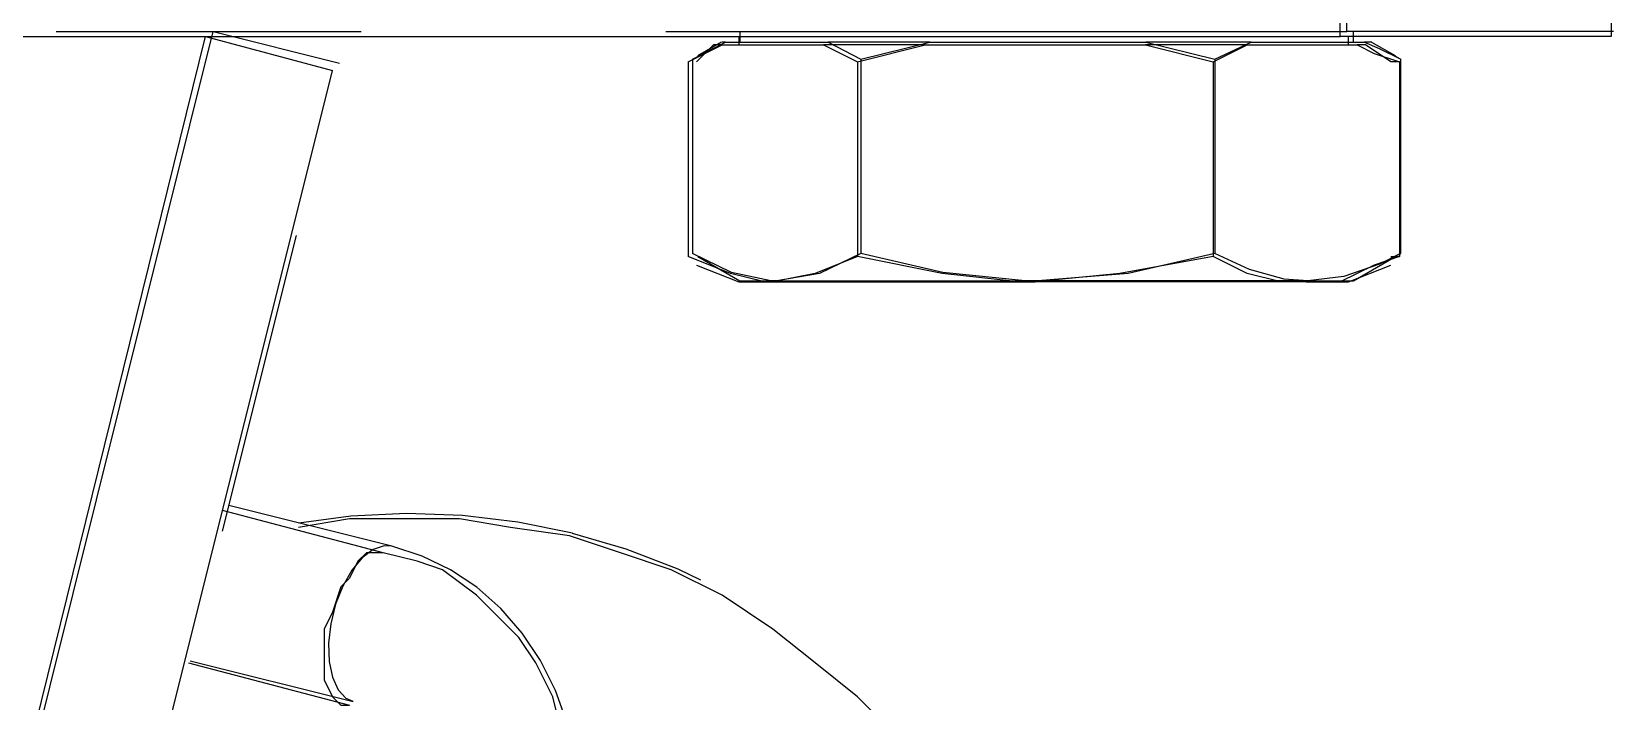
# Model space of a CAD drawing. Extents: x 3 to 592, y 5 to 207.
# Drawn here: x 99.92 to 106.51, y 72.05 to 74.84 of the extents above; entities that cross this region are included whole.
import ezdxf

# ---------------------------------------------------------------- set-up
doc = ezdxf.new("R2010")
doc.units = 0
doc.layers.get('0').update_dxf_attribs({"linetype": 'CONTINUOUS'})

msp = doc.modelspace()

# ---------------------------------------------------------------- linework, layer by layer
at = {"color": 7}
for points in [[(105.374722, 74.824167), (105.374722, 75.353333)], [(105.401886, 74.844522), (105.401886, 75.386036)], [(105.401886, 74.844522), (105.401886, 75.386036)], [(105.401886, 74.844522), (105.401886, 75.386036)], [(105.401886, 74.844522), (105.401886, 75.386036)], [(105.401886, 74.844522), (105.401886, 75.386036)], [(105.401886, 74.844522), (105.401886, 75.386036)], [(105.401886, 74.844522), (105.401886, 75.386036)], [(105.401886, 74.844522), (105.401886, 75.386036)], [(106.503611, 75.353333), (106.503611, 74.824167)], [(80.645, 74.824167), (105.374722, 74.824167)], [(99.201111, 68.968056), (100.6475, 74.824167)], [(99.218327, 68.983401), (100.679532, 74.844451)], [(99.218327, 68.983401), (100.679532, 74.844451)], [(99.218327, 68.983401), (100.679532, 74.844451)], [(99.218327, 68.983401), (100.679532, 74.844451)], [(99.218327, 68.983401), (100.679532, 74.844451)], [(99.218327, 68.983401), (100.679532, 74.844451)], [(99.218327, 68.983401), (100.679532, 74.844451)], [(99.218327, 68.983401), (100.679532, 74.844451)], [(100.025659, 74.844522), (101.295659, 74.844522)], [(100.025659, 74.844522), (101.295659, 74.844522)], [(100.025659, 74.844522), (101.295659, 74.844522)], [(100.025659, 74.844522), (101.295659, 74.844522)], [(100.025659, 74.844522), (101.295659, 74.844522)], [(100.025659, 74.844522), (101.295659, 74.844522)], [(100.025659, 74.844522), (101.295659, 74.844522)], [(100.025659, 74.844522), (101.295659, 74.844522)], [(100.6475, 74.824167), (101.176667, 74.683056)], [(100.679673, 74.844522), (101.205312, 74.713641)], [(100.679673, 74.844522), (101.205312, 74.713641)], [(100.679673, 74.844522), (101.205312, 74.713641)], [(100.679673, 74.844522), (101.205312, 74.713641)], [(100.679673, 74.844522), (101.205312, 74.713641)], [(100.679673, 74.844522), (101.205312, 74.713641)], [(100.679673, 74.844522), (101.205312, 74.713641)], [(100.679673, 74.844522), (101.205312, 74.713641)], [(102.565659, 74.844522), (105.401992, 74.844522)], [(102.565659, 74.844522), (105.401992, 74.844522)], [(102.565659, 74.844522), (105.401992, 74.844522)], [(102.565659, 74.844522), (105.401992, 74.844522)], [(102.565659, 74.844522), (105.401992, 74.844522)], [(102.565659, 74.844522), (105.401992, 74.844522)], [(102.565659, 74.844522), (105.401992, 74.844522)], [(102.565659, 74.844522), (105.401992, 74.844522)], [(102.677066, 74.730398), (102.813591, 74.800248)], [(102.677066, 74.730398), (102.813591, 74.800248)], [(102.677066, 74.730398), (102.813591, 74.800248)], [(102.677066, 74.730398), (102.813591, 74.800248)], [(102.677066, 74.730398), (102.813591, 74.800248)], [(102.677066, 74.730398), (102.813591, 74.800248)], [(102.677066, 74.730398), (102.813591, 74.800248)], [(102.677066, 74.730398), (102.813591, 74.800248)], [(102.797151, 74.800072), (102.699079, 74.743627)], [(102.797151, 74.800072), (102.699079, 74.743627)], [(102.797151, 74.800072), (102.699079, 74.743627)], [(102.797151, 74.800072), (102.699079, 74.743627)], [(102.797151, 74.800072), (102.699079, 74.743627)], [(102.797151, 74.800072), (102.699079, 74.743627)], [(102.797151, 74.800072), (102.699079, 74.743627)], [(102.797151, 74.800072), (102.699079, 74.743627)], [(102.813626, 74.800072), (102.799868, 74.800072)], [(102.813626, 74.800072), (102.799868, 74.800072)], [(102.813626, 74.800072), (102.799868, 74.800072)], [(102.813626, 74.800072), (102.799868, 74.800072)], [(102.813626, 74.800072), (102.799868, 74.800072)], [(102.813626, 74.800072), (102.799868, 74.800072)], [(102.813626, 74.800072), (102.799868, 74.800072)], [(102.813626, 74.800072), (102.799868, 74.800072)], [(102.813626, 74.800072), (103.027409, 74.800072)], [(102.813626, 74.800072), (103.027409, 74.800072)], [(102.813626, 74.800072), (103.027409, 74.800072)], [(102.813626, 74.800072), (103.027409, 74.800072)], [(102.813626, 74.800072), (103.027409, 74.800072)], [(102.813626, 74.800072), (103.027409, 74.800072)], [(102.813626, 74.800072), (103.027409, 74.800072)], [(102.813626, 74.800072), (103.027409, 74.800072)], [(102.87, 74.824167), (102.87, 74.788889)], [(102.874127, 74.844522), (102.874127, 74.800072)], [(102.874127, 74.844522), (102.874127, 74.800072)], [(102.874127, 74.844522), (102.874127, 74.800072)], [(102.874127, 74.844522), (102.874127, 74.800072)], [(102.874127, 74.844522), (102.874127, 74.800072)], [(102.874127, 74.844522), (102.874127, 74.800072)], [(102.874127, 74.844522), (102.874127, 74.800072)], [(102.874127, 74.844522), (102.874127, 74.800072)], [(103.027409, 74.800072), (103.241193, 74.800072)], [(103.027409, 74.800072), (103.241193, 74.800072)], [(103.027409, 74.800072), (103.241193, 74.800072)], [(103.027409, 74.800072), (103.241193, 74.800072)], [(103.027409, 74.800072), (103.241193, 74.800072)], [(103.027409, 74.800072), (103.241193, 74.800072)], [(103.027409, 74.800072), (103.241193, 74.800072)], [(103.027409, 74.800072), (103.241193, 74.800072)], [(103.665232, 74.800072), (103.607376, 74.800072), (103.550579, 74.800072), (103.495193, 74.800072), (103.441218, 74.800072), (103.388654, 74.800072), (103.337854, 74.800072), (103.288465, 74.800072), (103.241193, 74.800072)], [(103.665232, 74.800072), (103.607376, 74.800072), (103.550579, 74.800072), (103.495193, 74.800072), (103.441218, 74.800072), (103.388654, 74.800072), (103.337854, 74.800072), (103.288465, 74.800072), (103.241193, 74.800072)], [(103.665232, 74.800072), (103.607376, 74.800072), (103.550579, 74.800072), (103.495193, 74.800072), (103.441218, 74.800072), (103.388654, 74.800072), (103.337854, 74.800072), (103.288465, 74.800072), (103.241193, 74.800072)], [(103.665232, 74.800072), (103.607376, 74.800072), (103.550579, 74.800072), (103.495193, 74.800072), (103.441218, 74.800072), (103.388654, 74.800072), (103.337854, 74.800072), (103.288465, 74.800072), (103.241193, 74.800072)], [(103.665232, 74.800072), (103.607376, 74.800072), (103.550579, 74.800072), (103.495193, 74.800072), (103.441218, 74.800072), (103.388654, 74.800072), (103.337854, 74.800072), (103.288465, 74.800072), (103.241193, 74.800072)], [(103.665232, 74.800072), (103.607376, 74.800072), (103.550579, 74.800072), (103.495193, 74.800072), (103.441218, 74.800072), (103.388654, 74.800072), (103.337854, 74.800072), (103.288465, 74.800072), (103.241193, 74.800072)], [(103.665232, 74.800072), (103.607376, 74.800072), (103.550579, 74.800072), (103.495193, 74.800072), (103.441218, 74.800072), (103.388654, 74.800072), (103.337854, 74.800072), (103.288465, 74.800072), (103.241193, 74.800072)], [(103.665232, 74.800072), (103.607376, 74.800072), (103.550579, 74.800072), (103.495193, 74.800072), (103.441218, 74.800072), (103.388654, 74.800072), (103.337854, 74.800072), (103.288465, 74.800072), (103.241193, 74.800072)], [(103.241228, 74.800072), (103.377753, 74.730222)], [(103.241228, 74.800072), (103.377753, 74.730222)], [(103.241228, 74.800072), (103.377753, 74.730222)], [(103.241228, 74.800072), (103.377753, 74.730222)], [(103.241228, 74.800072), (103.377753, 74.730222)], [(103.241228, 74.800072), (103.377753, 74.730222)], [(103.241228, 74.800072), (103.377753, 74.730222)], [(103.241228, 74.800072), (103.377753, 74.730222)], [(103.377788, 74.730398), (103.665302, 74.800248)], [(103.377788, 74.730398), (103.665302, 74.800248)], [(103.377788, 74.730398), (103.665302, 74.800248)], [(103.377788, 74.730398), (103.665302, 74.800248)], [(103.377788, 74.730398), (103.665302, 74.800248)], [(103.377788, 74.730398), (103.665302, 74.800248)], [(103.377788, 74.730398), (103.665302, 74.800248)], [(103.377788, 74.730398), (103.665302, 74.800248)], [(103.665232, 74.800072), (104.115376, 74.800072)], [(103.665232, 74.800072), (104.115376, 74.800072)], [(103.665232, 74.800072), (104.115376, 74.800072)], [(103.665232, 74.800072), (104.115376, 74.800072)], [(103.665232, 74.800072), (104.115376, 74.800072)], [(103.665232, 74.800072), (104.115376, 74.800072)], [(103.665232, 74.800072), (104.115376, 74.800072)], [(103.665232, 74.800072), (104.115376, 74.800072)], [(104.1152, 74.800072), (104.565344, 74.800072)], [(104.1152, 74.800072), (104.565344, 74.800072)], [(104.1152, 74.800072), (104.565344, 74.800072)], [(104.1152, 74.800072), (104.565344, 74.800072)], [(104.1152, 74.800072), (104.565344, 74.800072)], [(104.1152, 74.800072), (104.565344, 74.800072)], [(104.1152, 74.800072), (104.565344, 74.800072)], [(104.1152, 74.800072), (104.565344, 74.800072)], [(104.565168, 74.800072), (104.852682, 74.730222)], [(104.565168, 74.800072), (104.852682, 74.730222)], [(104.565168, 74.800072), (104.852682, 74.730222)], [(104.565168, 74.800072), (104.852682, 74.730222)], [(104.565168, 74.800072), (104.852682, 74.730222)], [(104.565168, 74.800072), (104.852682, 74.730222)], [(104.565168, 74.800072), (104.852682, 74.730222)], [(104.565168, 74.800072), (104.852682, 74.730222)], [(105.003494, 74.800072), (104.953752, 74.800072), (104.9026, 74.800072), (104.849683, 74.800072), (104.795355, 74.800072), (104.739616, 74.800072), (104.682466, 74.800072), (104.624258, 74.800072), (104.565344, 74.800072)], [(105.003494, 74.800072), (104.953752, 74.800072), (104.9026, 74.800072), (104.849683, 74.800072), (104.795355, 74.800072), (104.739616, 74.800072), (104.682466, 74.800072), (104.624258, 74.800072), (104.565344, 74.800072)], [(105.003494, 74.800072), (104.953752, 74.800072), (104.9026, 74.800072), (104.849683, 74.800072), (104.795355, 74.800072), (104.739616, 74.800072), (104.682466, 74.800072), (104.624258, 74.800072), (104.565344, 74.800072)], [(105.003494, 74.800072), (104.953752, 74.800072), (104.9026, 74.800072), (104.849683, 74.800072), (104.795355, 74.800072), (104.739616, 74.800072), (104.682466, 74.800072), (104.624258, 74.800072), (104.565344, 74.800072)], [(105.003494, 74.800072), (104.953752, 74.800072), (104.9026, 74.800072), (104.849683, 74.800072), (104.795355, 74.800072), (104.739616, 74.800072), (104.682466, 74.800072), (104.624258, 74.800072), (104.565344, 74.800072)], [(105.003494, 74.800072), (104.953752, 74.800072), (104.9026, 74.800072), (104.849683, 74.800072), (104.795355, 74.800072), (104.739616, 74.800072), (104.682466, 74.800072), (104.624258, 74.800072), (104.565344, 74.800072)], [(105.003494, 74.800072), (104.953752, 74.800072), (104.9026, 74.800072), (104.849683, 74.800072), (104.795355, 74.800072), (104.739616, 74.800072), (104.682466, 74.800072), (104.624258, 74.800072), (104.565344, 74.800072)], [(105.003494, 74.800072), (104.953752, 74.800072), (104.9026, 74.800072), (104.849683, 74.800072), (104.795355, 74.800072), (104.739616, 74.800072), (104.682466, 74.800072), (104.624258, 74.800072), (104.565344, 74.800072)], [(104.852611, 74.730398), (105.0036, 74.800248)], [(104.852611, 74.730398), (105.0036, 74.800248)], [(104.852611, 74.730398), (105.0036, 74.800248)], [(104.852611, 74.730398), (105.0036, 74.800248)], [(104.852611, 74.730398), (105.0036, 74.800248)], [(104.852611, 74.730398), (105.0036, 74.800248)], [(104.852611, 74.730398), (105.0036, 74.800248)], [(104.852611, 74.730398), (105.0036, 74.800248)], [(105.003494, 74.800072), (105.239503, 74.800072)], [(105.003494, 74.800072), (105.239503, 74.800072)], [(105.003494, 74.800072), (105.239503, 74.800072)], [(105.003494, 74.800072), (105.239503, 74.800072)], [(105.003494, 74.800072), (105.239503, 74.800072)], [(105.003494, 74.800072), (105.239503, 74.800072)], [(105.003494, 74.800072), (105.239503, 74.800072)], [(105.003494, 74.800072), (105.239503, 74.800072)], [(105.239679, 74.800072), (105.475687, 74.800072)], [(105.239679, 74.800072), (105.475687, 74.800072)], [(105.239679, 74.800072), (105.475687, 74.800072)], [(105.239679, 74.800072), (105.475687, 74.800072)], [(105.239679, 74.800072), (105.475687, 74.800072)], [(105.239679, 74.800072), (105.475687, 74.800072)], [(105.239679, 74.800072), (105.475687, 74.800072)], [(105.239679, 74.800072), (105.475687, 74.800072)], [(106.503611, 74.824167), (106.468333, 74.824167), (106.433056, 74.824167), (106.397778, 74.824167), (106.327222, 74.824167), (106.221389, 74.824167), (106.115556, 74.824167), (105.974444, 74.824167), (105.833333, 74.824167), (105.692222, 74.824167), (105.551111, 74.824167), (105.374722, 74.824167)], [(106.512995, 74.844522), (106.501706, 74.844522), (106.467839, 74.844522), (106.412453, 74.844522), (106.336606, 74.844522), (106.241709, 74.844522), (106.129526, 74.844522), (106.002526, 74.844522), (105.863531, 74.844522), (105.715012, 74.844522), (105.560142, 74.844522), (105.401745, 74.844522)], [(106.512995, 74.844522), (106.501706, 74.844522), (106.467839, 74.844522), (106.412453, 74.844522), (106.336606, 74.844522), (106.241709, 74.844522), (106.129526, 74.844522), (106.002526, 74.844522), (105.863531, 74.844522), (105.715012, 74.844522), (105.560142, 74.844522), (105.401745, 74.844522)], [(106.512995, 74.844522), (106.501706, 74.844522), (106.467839, 74.844522), (106.412453, 74.844522), (106.336606, 74.844522), (106.241709, 74.844522), (106.129526, 74.844522), (106.002526, 74.844522), (105.863531, 74.844522), (105.715012, 74.844522), (105.560142, 74.844522), (105.401745, 74.844522)], [(106.512995, 74.844522), (106.501706, 74.844522), (106.467839, 74.844522), (106.412453, 74.844522), (106.336606, 74.844522), (106.241709, 74.844522), (106.129526, 74.844522), (106.002526, 74.844522), (105.863531, 74.844522), (105.715012, 74.844522), (105.560142, 74.844522), (105.401745, 74.844522)], [(106.512995, 74.844522), (106.501706, 74.844522), (106.467839, 74.844522), (106.412453, 74.844522), (106.336606, 74.844522), (106.241709, 74.844522), (106.129526, 74.844522), (106.002526, 74.844522), (105.863531, 74.844522), (105.715012, 74.844522), (105.560142, 74.844522), (105.401745, 74.844522)], [(106.512995, 74.844522), (106.501706, 74.844522), (106.467839, 74.844522), (106.412453, 74.844522), (106.336606, 74.844522), (106.241709, 74.844522), (106.129526, 74.844522), (106.002526, 74.844522), (105.863531, 74.844522), (105.715012, 74.844522), (105.560142, 74.844522), (105.401745, 74.844522)], [(106.512995, 74.844522), (106.501706, 74.844522), (106.467839, 74.844522), (106.412453, 74.844522), (106.336606, 74.844522), (106.241709, 74.844522), (106.129526, 74.844522), (106.002526, 74.844522), (105.863531, 74.844522), (105.715012, 74.844522), (105.560142, 74.844522), (105.401745, 74.844522)], [(106.512995, 74.844522), (106.501706, 74.844522), (106.467839, 74.844522), (106.412453, 74.844522), (106.336606, 74.844522), (106.241709, 74.844522), (106.129526, 74.844522), (106.002526, 74.844522), (105.863531, 74.844522), (105.715012, 74.844522), (105.560142, 74.844522), (105.401745, 74.844522)], [(105.41, 74.788889), (105.41, 74.824167)], [(105.429685, 74.800072), (105.429685, 74.844522)], [(105.429685, 74.800072), (105.429685, 74.844522)], [(105.429685, 74.800072), (105.429685, 74.844522)], [(105.429685, 74.800072), (105.429685, 74.844522)], [(105.429685, 74.800072), (105.429685, 74.844522)], [(105.429685, 74.800072), (105.429685, 74.844522)], [(105.429685, 74.800072), (105.429685, 74.844522)], [(105.429685, 74.800072), (105.429685, 74.844522)], [(105.475864, 74.800072), (105.537953, 74.774672), (105.626853, 74.730222)], [(105.475864, 74.800072), (105.537953, 74.774672), (105.626853, 74.730222)], [(105.475864, 74.800072), (105.537953, 74.774672), (105.626853, 74.730222)], [(105.475864, 74.800072), (105.537953, 74.774672), (105.626853, 74.730222)], [(105.475864, 74.800072), (105.537953, 74.774672), (105.626853, 74.730222)], [(105.475864, 74.800072), (105.537953, 74.774672), (105.626853, 74.730222)], [(105.475864, 74.800072), (105.537953, 74.774672), (105.626853, 74.730222)], [(105.475864, 74.800072), (105.537953, 74.774672), (105.626853, 74.730222)], [(105.506661, 74.800072), (105.487611, 74.800072), (105.475969, 74.800072)], [(105.506661, 74.800072), (105.487611, 74.800072), (105.475969, 74.800072)], [(105.506661, 74.800072), (105.487611, 74.800072), (105.475969, 74.800072)], [(105.506661, 74.800072), (105.487611, 74.800072), (105.475969, 74.800072)], [(105.506661, 74.800072), (105.487611, 74.800072), (105.475969, 74.800072)], [(105.506661, 74.800072), (105.487611, 74.800072), (105.475969, 74.800072)], [(105.506661, 74.800072), (105.487611, 74.800072), (105.475969, 74.800072)], [(105.506661, 74.800072), (105.487611, 74.800072), (105.475969, 74.800072)], [(105.604733, 74.743451), (105.506661, 74.799896)], [(105.604733, 74.743451), (105.506661, 74.799896)], [(105.604733, 74.743451), (105.506661, 74.799896)], [(105.604733, 74.743451), (105.506661, 74.799896)], [(105.604733, 74.743451), (105.506661, 74.799896)], [(105.604733, 74.743451), (105.506661, 74.799896)], [(105.604733, 74.743451), (105.506661, 74.799896)], [(105.604733, 74.743451), (105.506661, 74.799896)], [(102.658333, 74.718333), (102.799444, 74.788889)], [(102.677066, 74.730398), (102.677066, 73.919715)], [(102.677066, 74.730398), (102.677066, 73.919715)], [(102.677066, 74.730398), (102.677066, 73.919715)], [(102.677066, 74.730398), (102.677066, 73.919715)], [(102.677066, 74.730398), (102.677066, 73.919715)], [(102.677066, 74.730398), (102.677066, 73.919715)], [(102.677066, 74.730398), (102.677066, 73.919715)], [(102.677066, 74.730398), (102.677066, 73.919715)], [(102.764167, 74.788889), (102.693611, 74.718333)], [(102.799444, 74.788889), (102.764167, 74.788889)], [(102.799444, 74.788889), (103.011111, 74.788889)], [(103.011111, 74.788889), (103.222778, 74.788889)], [(103.222778, 74.788889), (103.363889, 74.718333)], [(103.646111, 74.788889), (103.575556, 74.788889), (103.540278, 74.788889), (103.469722, 74.788889), (103.434444, 74.788889), (103.363889, 74.788889), (103.328611, 74.788889), (103.258056, 74.788889), (103.222778, 74.788889)], [(103.363889, 74.718333), (103.646111, 74.788889)], [(103.377788, 74.730398), (103.377788, 73.919715)], [(103.377788, 74.730398), (103.377788, 73.919715)], [(103.377788, 74.730398), (103.377788, 73.919715)], [(103.377788, 74.730398), (103.377788, 73.919715)], [(103.377788, 74.730398), (103.377788, 73.919715)], [(103.377788, 74.730398), (103.377788, 73.919715)], [(103.377788, 74.730398), (103.377788, 73.919715)], [(103.377788, 74.730398), (103.377788, 73.919715)], [(103.646111, 74.788889), (104.104722, 74.788889)], [(104.104722, 74.788889), (104.563333, 74.788889)], [(104.563333, 74.788889), (104.845556, 74.718333)], [(104.986667, 74.788889), (104.951389, 74.788889), (104.880833, 74.788889), (104.845556, 74.788889), (104.775, 74.788889), (104.704444, 74.788889), (104.669167, 74.788889), (104.598611, 74.788889), (104.563333, 74.788889)], [(104.845556, 74.718333), (104.986667, 74.788889)], [(104.852611, 74.730398), (104.852611, 73.919715)], [(104.852611, 74.730398), (104.852611, 73.919715)], [(104.852611, 74.730398), (104.852611, 73.919715)], [(104.852611, 74.730398), (104.852611, 73.919715)], [(104.852611, 74.730398), (104.852611, 73.919715)], [(104.852611, 74.730398), (104.852611, 73.919715)], [(104.852611, 74.730398), (104.852611, 73.919715)], [(104.852611, 74.730398), (104.852611, 73.919715)], [(104.986667, 74.788889), (105.233611, 74.788889)], [(105.233611, 74.788889), (105.445278, 74.788889)], [(105.445278, 74.788889), (105.515833, 74.753611), (105.621667, 74.718333)], [(105.480556, 74.788889), (105.445278, 74.788889)], [(105.586389, 74.718333), (105.480556, 74.788889)], [(105.626747, 74.730398), (105.603816, 74.74204)], [(105.626747, 74.730398), (105.603816, 74.74204)], [(105.626747, 74.730398), (105.603816, 74.74204)], [(105.626747, 74.730398), (105.603816, 74.74204)], [(105.626747, 74.730398), (105.603816, 74.74204)], [(105.626747, 74.730398), (105.603816, 74.74204)], [(105.626747, 74.730398), (105.603816, 74.74204)], [(105.626747, 74.730398), (105.603816, 74.74204)], [(105.626747, 74.730398), (105.626747, 73.919715)], [(105.626747, 74.730398), (105.626747, 73.919715)], [(105.626747, 74.730398), (105.626747, 73.919715)], [(105.626747, 74.730398), (105.626747, 73.919715)], [(105.626747, 74.730398), (105.626747, 73.919715)], [(105.626747, 74.730398), (105.626747, 73.919715)], [(105.626747, 74.730398), (105.626747, 73.919715)], [(105.626747, 74.730398), (105.626747, 73.919715)], [(99.624444, 68.474167), (101.176667, 74.683056)], [(102.658333, 74.718333), (102.658333, 73.906944)], [(103.363889, 74.718333), (103.363889, 73.906944)], [(104.845556, 74.718333), (104.845556, 73.906944)], [(105.621667, 74.718333), (105.586389, 74.718333)], [(105.621667, 74.718333), (105.621667, 73.906944)], [(100.718669, 72.762046), (101.025901, 73.994324)], [(100.718669, 72.762046), (101.025901, 73.994324)], [(100.718669, 72.762046), (101.025901, 73.994324)], [(100.718669, 72.762046), (101.025901, 73.994324)], [(100.718669, 72.762046), (101.025901, 73.994324)], [(100.718669, 72.762046), (101.025901, 73.994324)], [(100.718669, 72.762046), (101.025901, 73.994324)], [(100.718669, 72.762046), (101.025901, 73.994324)], [(103.011111, 73.801111), (102.975833, 73.801111), (102.834722, 73.836389), (102.658333, 73.906944)], [(103.027409, 73.805627), (103.002362, 73.806332), (102.839379, 73.840199), (102.677101, 73.919927)], [(103.027409, 73.805627), (103.002362, 73.806332), (102.839379, 73.840199), (102.677101, 73.919927)], [(103.027409, 73.805627), (103.002362, 73.806332), (102.839379, 73.840199), (102.677101, 73.919927)], [(103.027409, 73.805627), (103.002362, 73.806332), (102.839379, 73.840199), (102.677101, 73.919927)], [(103.027409, 73.805627), (103.002362, 73.806332), (102.839379, 73.840199), (102.677101, 73.919927)], [(103.027409, 73.805627), (103.002362, 73.806332), (102.839379, 73.840199), (102.677101, 73.919927)], [(103.027409, 73.805627), (103.002362, 73.806332), (102.839379, 73.840199), (102.677101, 73.919927)], [(103.027409, 73.805627), (103.002362, 73.806332), (102.839379, 73.840199), (102.677101, 73.919927)], [(102.698867, 73.906803), (102.874198, 73.805556)], [(102.698867, 73.906803), (102.874198, 73.805556)], [(102.698867, 73.906803), (102.874198, 73.805556)], [(102.698867, 73.906803), (102.874198, 73.805556)], [(102.698867, 73.906803), (102.874198, 73.805556)], [(102.698867, 73.906803), (102.874198, 73.805556)], [(102.698867, 73.906803), (102.874198, 73.805556)], [(102.698867, 73.906803), (102.874198, 73.805556)], [(103.363889, 73.906944), (103.1875, 73.836389), (103.011111, 73.801111)], [(103.377788, 73.91975), (103.205986, 73.836847), (103.02748, 73.80545)], [(103.377788, 73.91975), (103.205986, 73.836847), (103.02748, 73.80545)], [(103.377788, 73.91975), (103.205986, 73.836847), (103.02748, 73.80545)], [(103.377788, 73.91975), (103.205986, 73.836847), (103.02748, 73.80545)], [(103.377788, 73.91975), (103.205986, 73.836847), (103.02748, 73.80545)], [(103.377788, 73.91975), (103.205986, 73.836847), (103.02748, 73.80545)], [(103.377788, 73.91975), (103.205986, 73.836847), (103.02748, 73.80545)], [(103.377788, 73.91975), (103.205986, 73.836847), (103.02748, 73.80545)], [(104.104722, 73.801111), (104.034167, 73.801111), (103.716667, 73.836389), (103.363889, 73.906944)], [(104.1152, 73.805627), (104.062636, 73.806332), (103.719736, 73.840199), (103.377894, 73.919927)], [(104.1152, 73.805627), (104.062636, 73.806332), (103.719736, 73.840199), (103.377894, 73.919927)], [(104.1152, 73.805627), (104.062636, 73.806332), (103.719736, 73.840199), (103.377894, 73.919927)], [(104.1152, 73.805627), (104.062636, 73.806332), (103.719736, 73.840199), (103.377894, 73.919927)], [(104.1152, 73.805627), (104.062636, 73.806332), (103.719736, 73.840199), (103.377894, 73.919927)], [(104.1152, 73.805627), (104.062636, 73.806332), (103.719736, 73.840199), (103.377894, 73.919927)], [(104.1152, 73.805627), (104.062636, 73.806332), (103.719736, 73.840199), (103.377894, 73.919927)], [(104.1152, 73.805627), (104.062636, 73.806332), (103.719736, 73.840199), (103.377894, 73.919927)], [(104.845556, 73.906944), (104.4575, 73.836389), (104.104722, 73.801111)], [(104.852611, 73.91975), (104.491367, 73.836847), (104.115306, 73.80545)], [(104.852611, 73.91975), (104.491367, 73.836847), (104.115306, 73.80545)], [(104.852611, 73.91975), (104.491367, 73.836847), (104.115306, 73.80545)], [(104.852611, 73.91975), (104.491367, 73.836847), (104.115306, 73.80545)], [(104.852611, 73.91975), (104.491367, 73.836847), (104.115306, 73.80545)], [(104.852611, 73.91975), (104.491367, 73.836847), (104.115306, 73.80545)], [(104.852611, 73.91975), (104.491367, 73.836847), (104.115306, 73.80545)], [(104.852611, 73.91975), (104.491367, 73.836847), (104.115306, 73.80545)], [(105.233611, 73.801111), (105.127778, 73.801111), (104.986667, 73.836389), (104.845556, 73.906944)], [(105.239679, 73.805627), (105.141959, 73.813388), (104.996615, 73.852546), (104.852682, 73.919927)], [(105.239679, 73.805627), (105.141959, 73.813388), (104.996615, 73.852546), (104.852682, 73.919927)], [(105.239679, 73.805627), (105.141959, 73.813388), (104.996615, 73.852546), (104.852682, 73.919927)], [(105.239679, 73.805627), (105.141959, 73.813388), (104.996615, 73.852546), (104.852682, 73.919927)], [(105.239679, 73.805627), (105.141959, 73.813388), (104.996615, 73.852546), (104.852682, 73.919927)], [(105.239679, 73.805627), (105.141959, 73.813388), (104.996615, 73.852546), (104.852682, 73.919927)], [(105.239679, 73.805627), (105.141959, 73.813388), (104.996615, 73.852546), (104.852682, 73.919927)], [(105.239679, 73.805627), (105.141959, 73.813388), (104.996615, 73.852546), (104.852682, 73.919927)], [(105.621667, 73.906944), (105.515833, 73.871667), (105.374722, 73.801111), (105.233611, 73.801111)], [(105.626747, 73.91975), (105.538199, 73.8753), (105.390738, 73.824148), (105.239749, 73.80545)], [(105.626747, 73.91975), (105.538199, 73.8753), (105.390738, 73.824148), (105.239749, 73.80545)], [(105.626747, 73.91975), (105.538199, 73.8753), (105.390738, 73.824148), (105.239749, 73.80545)], [(105.626747, 73.91975), (105.538199, 73.8753), (105.390738, 73.824148), (105.239749, 73.80545)], [(105.626747, 73.91975), (105.538199, 73.8753), (105.390738, 73.824148), (105.239749, 73.80545)], [(105.626747, 73.91975), (105.538199, 73.8753), (105.390738, 73.824148), (105.239749, 73.80545)], [(105.626747, 73.91975), (105.538199, 73.8753), (105.390738, 73.824148), (105.239749, 73.80545)], [(105.626747, 73.91975), (105.538199, 73.8753), (105.390738, 73.824148), (105.239749, 73.80545)], [(105.429685, 73.805627), (105.605016, 73.906874)], [(105.429685, 73.805627), (105.605016, 73.906874)], [(105.429685, 73.805627), (105.605016, 73.906874)], [(105.429685, 73.805627), (105.605016, 73.906874)], [(105.429685, 73.805627), (105.605016, 73.906874)], [(105.429685, 73.805627), (105.605016, 73.906874)], [(105.429685, 73.805627), (105.605016, 73.906874)], [(105.429685, 73.805627), (105.605016, 73.906874)], [(105.586389, 73.906944), (105.621667, 73.906944)], [(105.603922, 73.908567), (105.626853, 73.919856)], [(105.603922, 73.908567), (105.626853, 73.919856)], [(105.603922, 73.908567), (105.626853, 73.919856)], [(105.603922, 73.908567), (105.626853, 73.919856)], [(105.603922, 73.908567), (105.626853, 73.919856)], [(105.603922, 73.908567), (105.626853, 73.919856)], [(105.603922, 73.908567), (105.626853, 73.919856)], [(105.603922, 73.908567), (105.626853, 73.919856)], [(102.693611, 73.871667), (102.87, 73.801111)], [(105.41, 73.801111), (105.586389, 73.871667)], [(102.87, 73.801111), (102.905278, 73.801111), (102.940556, 73.801111), (103.011111, 73.801111)], [(102.874127, 73.805627), (102.9087, 73.805627), (102.957736, 73.805627), (103.027586, 73.805627)], [(102.874127, 73.805627), (102.9087, 73.805627), (102.957736, 73.805627), (103.027586, 73.805627)], [(102.874127, 73.805627), (102.9087, 73.805627), (102.957736, 73.805627), (103.027586, 73.805627)], [(102.874127, 73.805627), (102.9087, 73.805627), (102.957736, 73.805627), (103.027586, 73.805627)], [(102.874127, 73.805627), (102.9087, 73.805627), (102.957736, 73.805627), (103.027586, 73.805627)], [(102.874127, 73.805627), (102.9087, 73.805627), (102.957736, 73.805627), (103.027586, 73.805627)], [(102.874127, 73.805627), (102.9087, 73.805627), (102.957736, 73.805627), (103.027586, 73.805627)], [(102.874127, 73.805627), (102.9087, 73.805627), (102.957736, 73.805627), (103.027586, 73.805627)], [(103.011111, 73.801111), (103.081667, 73.801111), (103.222778, 73.801111), (103.328611, 73.801111), (103.469722, 73.801111), (103.610833, 73.801111), (103.751944, 73.801111), (103.928333, 73.801111), (104.104722, 73.801111)], [(103.027409, 73.805627), (103.116309, 73.805627), (103.222848, 73.805627), (103.345262, 73.805627), (103.481434, 73.805627), (103.629248, 73.805627), (103.785882, 73.805627), (103.948865, 73.805627), (104.115023, 73.805627)], [(103.027409, 73.805627), (103.116309, 73.805627), (103.222848, 73.805627), (103.345262, 73.805627), (103.481434, 73.805627), (103.629248, 73.805627), (103.785882, 73.805627), (103.948865, 73.805627), (104.115023, 73.805627)], [(103.027409, 73.805627), (103.116309, 73.805627), (103.222848, 73.805627), (103.345262, 73.805627), (103.481434, 73.805627), (103.629248, 73.805627), (103.785882, 73.805627), (103.948865, 73.805627), (104.115023, 73.805627)], [(103.027409, 73.805627), (103.116309, 73.805627), (103.222848, 73.805627), (103.345262, 73.805627), (103.481434, 73.805627), (103.629248, 73.805627), (103.785882, 73.805627), (103.948865, 73.805627), (104.115023, 73.805627)], [(103.027409, 73.805627), (103.116309, 73.805627), (103.222848, 73.805627), (103.345262, 73.805627), (103.481434, 73.805627), (103.629248, 73.805627), (103.785882, 73.805627), (103.948865, 73.805627), (104.115023, 73.805627)], [(103.027409, 73.805627), (103.116309, 73.805627), (103.222848, 73.805627), (103.345262, 73.805627), (103.481434, 73.805627), (103.629248, 73.805627), (103.785882, 73.805627), (103.948865, 73.805627), (104.115023, 73.805627)], [(103.027409, 73.805627), (103.116309, 73.805627), (103.222848, 73.805627), (103.345262, 73.805627), (103.481434, 73.805627), (103.629248, 73.805627), (103.785882, 73.805627), (103.948865, 73.805627), (104.115023, 73.805627)], [(103.027409, 73.805627), (103.116309, 73.805627), (103.222848, 73.805627), (103.345262, 73.805627), (103.481434, 73.805627), (103.629248, 73.805627), (103.785882, 73.805627), (103.948865, 73.805627), (104.115023, 73.805627)], [(105.233611, 73.801111), (105.127778, 73.801111), (105.021944, 73.801111), (104.880833, 73.801111), (104.739722, 73.801111), (104.598611, 73.801111), (104.422222, 73.801111), (104.281111, 73.801111), (104.104722, 73.801111)], [(105.239679, 73.805627), (105.143018, 73.805627), (105.029071, 73.805627), (104.900307, 73.805627), (104.758843, 73.805627), (104.606796, 73.805627), (104.446987, 73.805627), (104.28224, 73.805627), (104.115023, 73.805627)], [(105.239679, 73.805627), (105.143018, 73.805627), (105.029071, 73.805627), (104.900307, 73.805627), (104.758843, 73.805627), (104.606796, 73.805627), (104.446987, 73.805627), (104.28224, 73.805627), (104.115023, 73.805627)], [(105.239679, 73.805627), (105.143018, 73.805627), (105.029071, 73.805627), (104.900307, 73.805627), (104.758843, 73.805627), (104.606796, 73.805627), (104.446987, 73.805627), (104.28224, 73.805627), (104.115023, 73.805627)], [(105.239679, 73.805627), (105.143018, 73.805627), (105.029071, 73.805627), (104.900307, 73.805627), (104.758843, 73.805627), (104.606796, 73.805627), (104.446987, 73.805627), (104.28224, 73.805627), (104.115023, 73.805627)], [(105.239679, 73.805627), (105.143018, 73.805627), (105.029071, 73.805627), (104.900307, 73.805627), (104.758843, 73.805627), (104.606796, 73.805627), (104.446987, 73.805627), (104.28224, 73.805627), (104.115023, 73.805627)], [(105.239679, 73.805627), (105.143018, 73.805627), (105.029071, 73.805627), (104.900307, 73.805627), (104.758843, 73.805627), (104.606796, 73.805627), (104.446987, 73.805627), (104.28224, 73.805627), (104.115023, 73.805627)], [(105.239679, 73.805627), (105.143018, 73.805627), (105.029071, 73.805627), (104.900307, 73.805627), (104.758843, 73.805627), (104.606796, 73.805627), (104.446987, 73.805627), (104.28224, 73.805627), (104.115023, 73.805627)], [(105.239679, 73.805627), (105.143018, 73.805627), (105.029071, 73.805627), (104.900307, 73.805627), (104.758843, 73.805627), (104.606796, 73.805627), (104.446987, 73.805627), (104.28224, 73.805627), (104.115023, 73.805627)], [(105.233611, 73.801111), (105.304167, 73.801111), (105.374722, 73.801111), (105.41, 73.801111)], [(105.239679, 73.805627), (105.317996, 73.805627), (105.376204, 73.805627), (105.413598, 73.805627), (105.429121, 73.805627)], [(105.239679, 73.805627), (105.317996, 73.805627), (105.376204, 73.805627), (105.413598, 73.805627), (105.429121, 73.805627)], [(105.239679, 73.805627), (105.317996, 73.805627), (105.376204, 73.805627), (105.413598, 73.805627), (105.429121, 73.805627)], [(105.239679, 73.805627), (105.317996, 73.805627), (105.376204, 73.805627), (105.413598, 73.805627), (105.429121, 73.805627)], [(105.239679, 73.805627), (105.317996, 73.805627), (105.376204, 73.805627), (105.413598, 73.805627), (105.429121, 73.805627)], [(105.239679, 73.805627), (105.317996, 73.805627), (105.376204, 73.805627), (105.413598, 73.805627), (105.429121, 73.805627)], [(105.239679, 73.805627), (105.317996, 73.805627), (105.376204, 73.805627), (105.413598, 73.805627), (105.429121, 73.805627)], [(105.239679, 73.805627), (105.317996, 73.805627), (105.376204, 73.805627), (105.413598, 73.805627), (105.429121, 73.805627)], [(101.388333, 72.672222), (100.718056, 72.848611)], [(101.423329, 72.700021), (100.74529, 72.869002)], [(101.423329, 72.700021), (100.74529, 72.869002)], [(101.423329, 72.700021), (100.74529, 72.869002)], [(101.423329, 72.700021), (100.74529, 72.869002)], [(101.423329, 72.700021), (100.74529, 72.869002)], [(101.423329, 72.700021), (100.74529, 72.869002)], [(101.423329, 72.700021), (100.74529, 72.869002)], [(101.423329, 72.700021), (100.74529, 72.869002)], [(102.176651, 72.753608), (101.948756, 72.800527), (101.717687, 72.828044), (101.485206, 72.836158), (101.252726, 72.824516), (101.036826, 72.796294)], [(102.176651, 72.753608), (101.948756, 72.800527), (101.717687, 72.828044), (101.485206, 72.836158), (101.252726, 72.824516), (101.036826, 72.796294)], [(102.176651, 72.753608), (101.948756, 72.800527), (101.717687, 72.828044), (101.485206, 72.836158), (101.252726, 72.824516), (101.036826, 72.796294)], [(102.176651, 72.753608), (101.948756, 72.800527), (101.717687, 72.828044), (101.485206, 72.836158), (101.252726, 72.824516), (101.036826, 72.796294)], [(102.176651, 72.753608), (101.948756, 72.800527), (101.717687, 72.828044), (101.485206, 72.836158), (101.252726, 72.824516), (101.036826, 72.796294)], [(102.176651, 72.753608), (101.948756, 72.800527), (101.717687, 72.828044), (101.485206, 72.836158), (101.252726, 72.824516), (101.036826, 72.796294)], [(102.176651, 72.753608), (101.948756, 72.800527), (101.717687, 72.828044), (101.485206, 72.836158), (101.252726, 72.824516), (101.036826, 72.796294)], [(102.176651, 72.753608), (101.948756, 72.800527), (101.717687, 72.828044), (101.485206, 72.836158), (101.252726, 72.824516), (101.036826, 72.796294)], [(102.164444, 72.742778), (101.9175, 72.778056), (101.705833, 72.813333), (101.458889, 72.813333), (101.247222, 72.813333), (101.035556, 72.778056)], [(102.710801, 72.557723), (102.616811, 72.603607), (102.399853, 72.687921), (102.176545, 72.753537)], [(102.710801, 72.557723), (102.616811, 72.603607), (102.399853, 72.687921), (102.176545, 72.753537)], [(102.710801, 72.557723), (102.616811, 72.603607), (102.399853, 72.687921), (102.176545, 72.753537)], [(102.710801, 72.557723), (102.616811, 72.603607), (102.399853, 72.687921), (102.176545, 72.753537)], [(102.710801, 72.557723), (102.616811, 72.603607), (102.399853, 72.687921), (102.176545, 72.753537)], [(102.710801, 72.557723), (102.616811, 72.603607), (102.399853, 72.687921), (102.176545, 72.753537)], [(102.710801, 72.557723), (102.616811, 72.603607), (102.399853, 72.687921), (102.176545, 72.753537)], [(102.710801, 72.557723), (102.616811, 72.603607), (102.399853, 72.687921), (102.176545, 72.753537)], [(101.423258, 72.700021), (101.391156, 72.701785), (101.345647, 72.686616), (101.300139, 72.652043), (101.2571, 72.599832), (101.219706, 72.533863), (101.189719, 72.457663), (101.169611, 72.376524), (101.160439, 72.295738), (101.162556, 72.219538), (101.175961, 72.153568), (101.19995, 72.101357), (101.232758, 72.066432), (101.260628, 72.053379)], [(101.423258, 72.700021), (101.391156, 72.701785), (101.345647, 72.686616), (101.300139, 72.652043), (101.2571, 72.599832), (101.219706, 72.533863), (101.189719, 72.457663), (101.169611, 72.376524), (101.160439, 72.295738), (101.162556, 72.219538), (101.175961, 72.153568), (101.19995, 72.101357), (101.232758, 72.066432), (101.260628, 72.053379)], [(101.423258, 72.700021), (101.391156, 72.701785), (101.345647, 72.686616), (101.300139, 72.652043), (101.2571, 72.599832), (101.219706, 72.533863), (101.189719, 72.457663), (101.169611, 72.376524), (101.160439, 72.295738), (101.162556, 72.219538), (101.175961, 72.153568), (101.19995, 72.101357), (101.232758, 72.066432), (101.260628, 72.053379)], [(101.423258, 72.700021), (101.391156, 72.701785), (101.345647, 72.686616), (101.300139, 72.652043), (101.2571, 72.599832), (101.219706, 72.533863), (101.189719, 72.457663), (101.169611, 72.376524), (101.160439, 72.295738), (101.162556, 72.219538), (101.175961, 72.153568), (101.19995, 72.101357), (101.232758, 72.066432), (101.260628, 72.053379)], [(101.423258, 72.700021), (101.391156, 72.701785), (101.345647, 72.686616), (101.300139, 72.652043), (101.2571, 72.599832), (101.219706, 72.533863), (101.189719, 72.457663), (101.169611, 72.376524), (101.160439, 72.295738), (101.162556, 72.219538), (101.175961, 72.153568), (101.19995, 72.101357), (101.232758, 72.066432), (101.260628, 72.053379)], [(101.423258, 72.700021), (101.391156, 72.701785), (101.345647, 72.686616), (101.300139, 72.652043), (101.2571, 72.599832), (101.219706, 72.533863), (101.189719, 72.457663), (101.169611, 72.376524), (101.160439, 72.295738), (101.162556, 72.219538), (101.175961, 72.153568), (101.19995, 72.101357), (101.232758, 72.066432), (101.260628, 72.053379)], [(101.423258, 72.700021), (101.391156, 72.701785), (101.345647, 72.686616), (101.300139, 72.652043), (101.2571, 72.599832), (101.219706, 72.533863), (101.189719, 72.457663), (101.169611, 72.376524), (101.160439, 72.295738), (101.162556, 72.219538), (101.175961, 72.153568), (101.19995, 72.101357), (101.232758, 72.066432), (101.260628, 72.053379)], [(101.423258, 72.700021), (101.391156, 72.701785), (101.345647, 72.686616), (101.300139, 72.652043), (101.2571, 72.599832), (101.219706, 72.533863), (101.189719, 72.457663), (101.169611, 72.376524), (101.160439, 72.295738), (101.162556, 72.219538), (101.175961, 72.153568), (101.19995, 72.101357), (101.232758, 72.066432), (101.260628, 72.053379)], [(102.161164, 71.313675), (102.179155, 71.396931), (102.196794, 71.540511), (102.198205, 71.684444), (102.183389, 71.826967), (102.152344, 71.965961), (102.105425, 72.098958), (102.043336, 72.223489), (101.967136, 72.337789), (101.877883, 72.440094), (101.777341, 72.528642), (101.667628, 72.601667), (101.5498, 72.658817), (101.423153, 72.700092)], [(102.161164, 71.313675), (102.179155, 71.396931), (102.196794, 71.540511), (102.198205, 71.684444), (102.183389, 71.826967), (102.152344, 71.965961), (102.105425, 72.098958), (102.043336, 72.223489), (101.967136, 72.337789), (101.877883, 72.440094), (101.777341, 72.528642), (101.667628, 72.601667), (101.5498, 72.658817), (101.423153, 72.700092)], [(102.161164, 71.313675), (102.179155, 71.396931), (102.196794, 71.540511), (102.198205, 71.684444), (102.183389, 71.826967), (102.152344, 71.965961), (102.105425, 72.098958), (102.043336, 72.223489), (101.967136, 72.337789), (101.877883, 72.440094), (101.777341, 72.528642), (101.667628, 72.601667), (101.5498, 72.658817), (101.423153, 72.700092)], [(102.161164, 71.313675), (102.179155, 71.396931), (102.196794, 71.540511), (102.198205, 71.684444), (102.183389, 71.826967), (102.152344, 71.965961), (102.105425, 72.098958), (102.043336, 72.223489), (101.967136, 72.337789), (101.877883, 72.440094), (101.777341, 72.528642), (101.667628, 72.601667), (101.5498, 72.658817), (101.423153, 72.700092)], [(102.161164, 71.313675), (102.179155, 71.396931), (102.196794, 71.540511), (102.198205, 71.684444), (102.183389, 71.826967), (102.152344, 71.965961), (102.105425, 72.098958), (102.043336, 72.223489), (101.967136, 72.337789), (101.877883, 72.440094), (101.777341, 72.528642), (101.667628, 72.601667), (101.5498, 72.658817), (101.423153, 72.700092)], [(102.161164, 71.313675), (102.179155, 71.396931), (102.196794, 71.540511), (102.198205, 71.684444), (102.183389, 71.826967), (102.152344, 71.965961), (102.105425, 72.098958), (102.043336, 72.223489), (101.967136, 72.337789), (101.877883, 72.440094), (101.777341, 72.528642), (101.667628, 72.601667), (101.5498, 72.658817), (101.423153, 72.700092)], [(102.161164, 71.313675), (102.179155, 71.396931), (102.196794, 71.540511), (102.198205, 71.684444), (102.183389, 71.826967), (102.152344, 71.965961), (102.105425, 72.098958), (102.043336, 72.223489), (101.967136, 72.337789), (101.877883, 72.440094), (101.777341, 72.528642), (101.667628, 72.601667), (101.5498, 72.658817), (101.423153, 72.700092)], [(102.161164, 71.313675), (102.179155, 71.396931), (102.196794, 71.540511), (102.198205, 71.684444), (102.183389, 71.826967), (102.152344, 71.965961), (102.105425, 72.098958), (102.043336, 72.223489), (101.967136, 72.337789), (101.877883, 72.440094), (101.777341, 72.528642), (101.667628, 72.601667), (101.5498, 72.658817), (101.423153, 72.700092)], [(103.540278, 71.896111), (103.363889, 72.0725), (103.1875, 72.213611), (103.011111, 72.354722), (102.799444, 72.495833), (102.587778, 72.601667), (102.376111, 72.672222), (102.164444, 72.742778)], [(101.388333, 72.672222), (101.317778, 72.672222), (101.2825, 72.636944), (101.247222, 72.566389), (101.211944, 72.531111), (101.176667, 72.425278), (101.141389, 72.354722), (101.141389, 72.284167), (101.141389, 72.213611), (101.141389, 72.143056), (101.176667, 72.0725), (101.211944, 72.037222), (101.247222, 72.037222)], [(102.129167, 71.296389), (102.164444, 71.366944), (102.164444, 71.508056), (102.164444, 71.684444), (102.164444, 71.825556), (102.129167, 71.931389), (102.093889, 72.0725), (102.023333, 72.213611), (101.952778, 72.319444), (101.846944, 72.425278), (101.776389, 72.495833), (101.635278, 72.601667), (101.529444, 72.636944), (101.388333, 72.672222)], [(100.576944, 72.213611), (101.247222, 72.037222)], [(100.584106, 72.222184), (101.262145, 72.053203)], [(100.584106, 72.222184), (101.262145, 72.053203)], [(100.584106, 72.222184), (101.262145, 72.053203)], [(100.584106, 72.222184), (101.262145, 72.053203)], [(100.584106, 72.222184), (101.262145, 72.053203)], [(100.584106, 72.222184), (101.262145, 72.053203)], [(100.584106, 72.222184), (101.262145, 72.053203)], [(100.584106, 72.222184), (101.262145, 72.053203)]]:
    msp.add_lwpolyline(points, dxfattribs=at)

doc.saveas('drawing.dxf')
